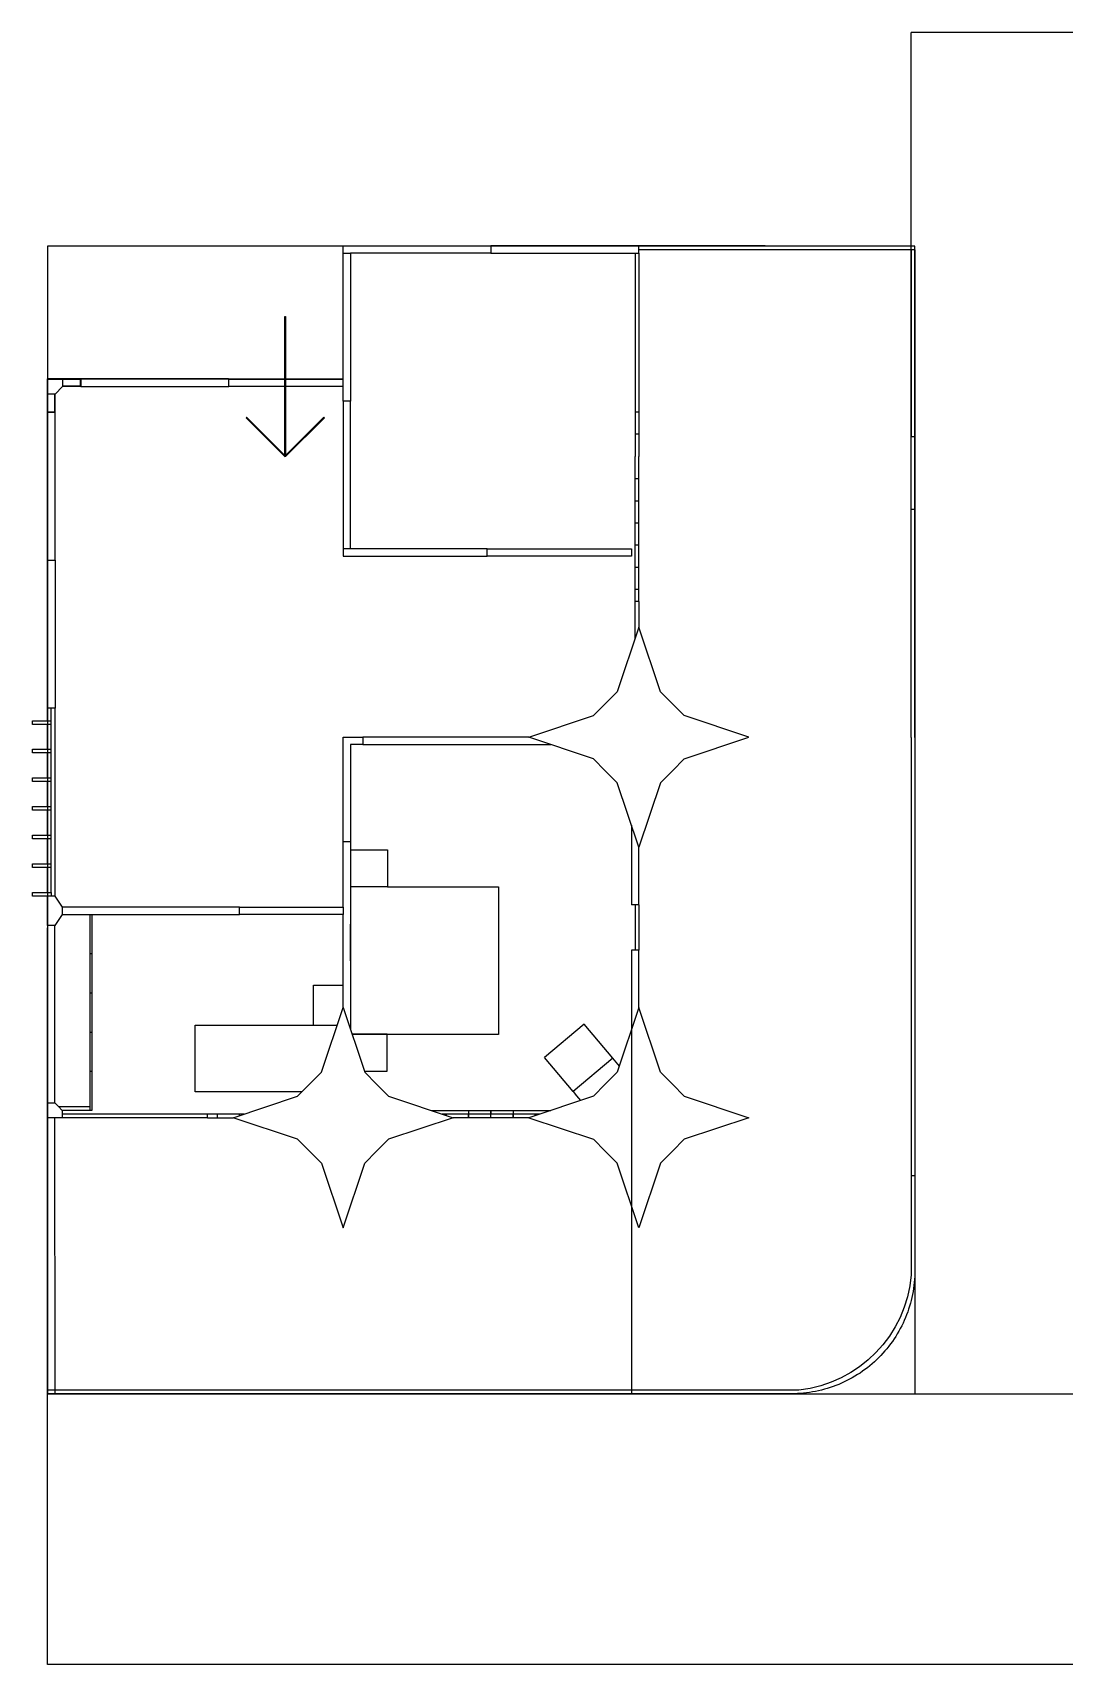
# Model space of a CAD drawing. Header units: metres. Extents: x -79796 to 428529, y -36333 to 94467.
# Drawn here: x 383454 to 397409, y -14868 to 7218 of the extents above; entities that cross this region are included whole.
import ezdxf

# ---------------------------------------------------------------- set-up
doc = ezdxf.new("R2010")
doc.units = ezdxf.units.M
for name, color, linetype, true_color in [('Make2D$Visible$ClippingPlaneIntersections$columns', 1, 'Continuous', 0xff0000), ('Make2D$Visible$ClippingPlaneIntersections$glasses', 4, 'Continuous', 0x00ffff), ('Make2D$Visible$Curves$balconies', 2, 'Continuous', 0xffff00), ('Make2D$Visible$Curves$floors', 3, 'Continuous', 0x00ff00), ('Make2D$Visible$Curves$glasses', 4, 'Continuous', 0x00ffff), ('slabs', 5, 'Continuous', 0x0000ff)]:
    doc.layers.add(name, color=color, linetype=linetype, true_color=true_color)
doc.layers.add('Make2D$Visible$ClippingPlaneIntersections$Default', color=7, linetype='Continuous')
doc.layers.add('Make2D$Visible$Curves$Default', color=7, linetype='Continuous')

# ---------------------------------------------------------------- blocks, each defined once
blk = doc.blocks.new('NEW SLAB3-flat-6')
at = {"color": 0, "linetype": 'ByBlock', "lineweight": -2}
for p, q in [((1513961, 960222), (1513961, 960272)), ((1523963, 960222), (1523963, 960272)), ((1525135, 960222), (1523963, 960222)), ((1526487, 960222), (1525135, 960222)), ((1525135, 960222), (1525135, 960222)), ((1526487, 956538), (1526542, 956538)), ((1515932, 956438), (1511006, 956438)), ((1511006, 948641), (1514742, 948638)), ((1511006, 948541), (1514742, 948538))]:
    blk.add_line(p, q, dxfattribs=at)
for centre, radius, start, end in [((1512753, 958521), 1707, 94.6087, 173.834), ((1513019, 958247), 2015, 78.4656, 78.469)]:
    blk.add_arc(centre, radius, start, end, dxfattribs=at)
at = {"layer": 'slabs'}
for points in [[(1512675, 960273), (1512634, 960272), (1512593, 960270), (1512552, 960268), (1512511, 960264), (1512471, 960260), (1512430, 960254), (1512390, 960248), (1512349, 960240), (1512309, 960232), (1512270, 960222), (1512230, 960212), (1512191, 960200), (1512152, 960188), (1512113, 960175), (1512074, 960160), (1512036, 960145), (1511998, 960129), (1511961, 960112), (1511924, 960094), (1511888, 960075), (1511852, 960055), (1511817, 960035), (1511782, 960013), (1511748, 959991), (1511714, 959968), (1511681, 959944), (1511648, 959919), (1511616, 959893), (1511585, 959867), (1511554, 959840), (1511524, 959812), (1511495, 959783), (1511466, 959754), (1511438, 959724), (1511411, 959693), (1511384, 959662), (1511359, 959630), (1511334, 959597), (1511310, 959564), (1511287, 959531), (1511265, 959496), (1511243, 959461), (1511223, 959426), (1511203, 959390), (1511184, 959354), (1511166, 959317), (1511149, 959279), (1511133, 959242), (1511118, 959204), (1511103, 959165), (1511090, 959127), (1511078, 959088), (1511066, 959048), (1511056, 959009), (1511046, 958969), (1511038, 958929), (1511030, 958889), (1511024, 958848), (1511018, 958808), (1511014, 958767), (1511010, 958726), (1511008, 958685), (1511006, 958644), (1511005, 958603)], [(1514737, 960272), (1512675, 960272)], [(1514737, 960272), (1513706, 960272)], [(1517247, 960272), (1514737, 960272)], [(1519887, 960272), (1517247, 960272)], [(1519887, 960272), (1526537, 960272)], [(1526487, 960272), (1526487, 956538)], [(1526537, 960272), (1526537, 948541)], [(1514737, 960222), (1512616, 960222)], [(1519887, 960222), (1514737, 960222)], [(1519887, 960222), (1517247, 960222)], [(1519887, 960222), (1526537, 960222)], [(1511005, 958603), (1511006, 956541)], [(1511056, 958704), (1511056, 948541)], [(1511006, 956541), (1511006, 954541)], [(1511006, 956541), (1511006, 955541)], [(1511006, 954541), (1511006, 952541)], [(1511006, 952541), (1511006, 948541)], [(1526537, 948541), (1511006, 948541)], [(1511006, 948541), (1517312, 948541)]]:
    blk.add_lwpolyline(points, dxfattribs=at)
blk = doc.blocks.new('BLOW-flat-6')
at = {"color": 0, "linetype": 'ByBlock', "lineweight": -2}
for p, q in [((1526542, 956538), (1526541, 956993)), ((1514742, 954841), (1514742, 954838))]:
    blk.add_line(p, q, dxfattribs=at)
at = {"color": 0, "linetype": 'Continuous', "lineweight": -2}
for p, q in [((1524217, 952286), (1523690, 951759)), ((1523697, 951752), (1524224, 952279)), ((1524224, 952279), (1524217, 952286)), ((1523964, 952019), (1523950, 952019)), ((1523957, 952012), (1523957, 952026)), ((1523690, 951759), (1523697, 951752)), ((1523690, 951752), (1523697, 951759)), ((1524217, 951225), (1523690, 951752)), ((1525585, 951761), (1523693, 951761)), ((1523693, 951761), (1523693, 951751)), ((1525585, 951756), (1523693, 951756)), ((1523693, 951751), (1525585, 951751)), ((1523697, 951759), (1524224, 951232)), ((1524639, 951751), (1524639, 951761)), ((1525585, 951751), (1525585, 951761)), ((1523950, 951492), (1523964, 951492)), ((1523957, 951485), (1523957, 951499)), ((1524224, 951232), (1524217, 951225))]:
    blk.add_line(p, q, dxfattribs=at)
at = {"layer": 'Make2D$Visible$ClippingPlaneIntersections$columns'}
for p, q in [((1514742, 958028), (1514451, 957153)), ((1515034, 957153), (1514742, 958028)), ((1519601, 957153), (1519892, 958028)), ((1519892, 958028), (1520184, 957153)), ((1514127, 956830), (1514289, 956992)), ((1514451, 957153), (1514289, 956992)), ((1515034, 957153), (1515195, 956992)), ((1515195, 956992), (1515357, 956830)), ((1519439, 956992), (1519277, 956830)), ((1519601, 957153), (1519439, 956992)), ((1520184, 957153), (1520345, 956992)), ((1520507, 956830), (1520345, 956992)), ((1514127, 956830), (1513253, 956538)), ((1515357, 956830), (1516232, 956538)), ((1519277, 956830), (1518403, 956538)), ((1520507, 956830), (1521382, 956538)), ((1513253, 956538), (1514127, 956247)), ((1516232, 956538), (1515357, 956247)), ((1518403, 956538), (1519277, 956247)), ((1521382, 956538), (1520507, 956247)), ((1514127, 956247), (1514289, 956085)), ((1514289, 956085), (1514451, 955923)), ((1515034, 955923), (1515195, 956085)), ((1515195, 956085), (1515357, 956247)), ((1519439, 956085), (1519277, 956247)), ((1519601, 955923), (1519439, 956085)), ((1520184, 955923), (1520345, 956085)), ((1520507, 956247), (1520345, 956085)), ((1514742, 955049), (1514451, 955923)), ((1515034, 955923), (1514742, 955049)), ((1519601, 955923), (1519892, 955049)), ((1519892, 955049), (1520184, 955923)), ((1514742, 954028), (1514451, 953153)), ((1515034, 953153), (1514742, 954028)), ((1514127, 952830), (1514289, 952992)), ((1514289, 952992), (1514451, 953153)), ((1515034, 953153), (1515195, 952992)), ((1515357, 952830), (1515195, 952992)), ((1513253, 952538), (1514127, 952830)), ((1516232, 952538), (1515357, 952830)), ((1514127, 952247), (1513253, 952538)), ((1515357, 952247), (1516232, 952538)), ((1514127, 952247), (1514289, 952085)), ((1515357, 952247), (1515195, 952085)), ((1514451, 951923), (1514289, 952085)), ((1514451, 951923), (1514742, 951049)), ((1514742, 951049), (1515034, 951923)), ((1515034, 951923), (1515195, 952085))]:
    blk.add_line(p, q, dxfattribs=at)
at = {"layer": 'Make2D$Visible$ClippingPlaneIntersections$Default'}
for p, q in [((1526442, 954538), (1526442, 956538)), ((1526442, 956538), (1526542, 956538)), ((1526542, 956538), (1526542, 954538)), ((1522342, 956438), (1522342, 954488)), ((1522442, 956438), (1522342, 956438)), ((1522442, 954488), (1522442, 956438)), ((1519792, 952807), (1519792, 955349)), ((1519892, 955049), (1519892, 952807)), ((1526542, 954538), (1526442, 954538)), ((1526442, 954538), (1526442, 952638)), ((1526542, 952538), (1526542, 954538)), ((1522342, 952538), (1522342, 954488)), ((1522342, 954488), (1522442, 954488)), ((1522442, 954488), (1522442, 952538)), ((1519792, 952807), (1519792, 952638)), ((1519892, 952807), (1519792, 952807)), ((1519892, 952538), (1519892, 952807)), ((1518474, 952638), (1515932, 952638)), ((1516232, 952538), (1517492, 952538)), ((1517492, 952538), (1517492, 951138)), ((1517592, 952538), (1517492, 952538)), ((1517592, 952538), (1518474, 952538)), ((1517592, 951138), (1517592, 952538)), ((1518474, 952638), (1518474, 952538)), ((1519792, 952638), (1518474, 952638)), ((1518474, 952538), (1519892, 952538)), ((1522442, 952538), (1522342, 952538)), ((1522442, 952638), (1524442, 952638)), ((1524442, 952538), (1522442, 952538)), ((1524442, 952638), (1524442, 952538)), ((1526442, 952638), (1524442, 952638)), ((1524442, 952538), (1526442, 952538)), ((1524637, 952534), (1524637, 950991)), ((1524737, 952534), (1524637, 952534)), ((1524737, 950991), (1524737, 952534)), ((1526442, 952538), (1526442, 952638)), ((1526442, 952538), (1526542, 952538)), ((1517492, 948738), (1517492, 951138)), ((1517492, 951138), (1517592, 951138)), ((1517592, 951138), (1517592, 948738)), ((1524637, 950991), (1524737, 950991)), ((1524637, 948991), (1524637, 950991)), ((1524737, 950991), (1524737, 948991)), ((1515372, 949138), (1514842, 949138)), ((1514842, 949138), (1514842, 949118)), ((1514842, 949118), (1514842, 948738)), ((1514842, 949118), (1515372, 949118)), ((1514892, 948688), (1514892, 949118)), ((1515372, 949118), (1515372, 949138)), ((1515902, 949138), (1515372, 949138)), ((1515372, 949118), (1515902, 949118)), ((1516432, 949138), (1515902, 949138)), ((1515902, 949118), (1515902, 949138)), ((1515902, 949118), (1516432, 949118)), ((1516432, 949118), (1516432, 949138)), ((1516962, 949138), (1516432, 949138)), ((1516432, 949118), (1516962, 949118)), ((1517492, 949138), (1516962, 949138)), ((1516962, 949138), (1516962, 949118)), ((1516962, 949118), (1517492, 949118)), ((1524737, 948991), (1524637, 948991)), ((1524637, 948991), (1524637, 948741)), ((1524737, 948741), (1524737, 948991)), ((1514842, 948738), (1514742, 948738)), ((1514742, 948738), (1514742, 948538)), ((1514842, 948738), (1514892, 948688)), ((1514942, 948638), (1514892, 948688)), ((1514942, 948638), (1517342, 948638)), ((1514942, 948538), (1514942, 948638)), ((1517492, 948738), (1517342, 948638)), ((1517342, 948638), (1517342, 948538)), ((1517592, 948738), (1517492, 948738)), ((1517742, 948638), (1517592, 948738)), ((1517742, 948588), (1517742, 948338)), ((1517792, 948588), (1517742, 948588)), ((1517792, 948338), (1517792, 948588)), ((1518130, 948588), (1518130, 948338)), ((1518180, 948338), (1518180, 948588)), ((1518517, 948588), (1518517, 948338)), ((1518567, 948338), (1518567, 948588)), ((1518904, 948588), (1518904, 948338)), ((1518954, 948338), (1518954, 948588)), ((1519292, 948588), (1519292, 948338)), ((1519342, 948338), (1519342, 948588)), ((1519679, 948588), (1519679, 948338)), ((1519729, 948338), (1519729, 948588)), ((1520066, 948588), (1520066, 948338)), ((1520116, 948338), (1520116, 948588)), ((1520287, 948641), (1520287, 948541)), ((1522287, 948641), (1520287, 948641)), ((1522287, 948641), (1524287, 948641)), ((1522287, 948541), (1522287, 948641)), ((1524287, 948641), (1524537, 948641)), ((1524287, 948641), (1524287, 948541)), ((1524637, 948741), (1524537, 948641)), ((1524537, 948641), (1524537, 948541)), ((1524737, 948741), (1524637, 948741)), ((1524737, 948541), (1524737, 948741)), ((1514742, 948538), (1514942, 948538)), ((1517342, 948538), (1514942, 948538)), ((1517342, 948538), (1517742, 948538)), ((1517742, 948338), (1517792, 948338)), ((1518130, 948338), (1518180, 948338)), ((1518517, 948338), (1518567, 948338)), ((1518904, 948338), (1518954, 948338)), ((1519292, 948338), (1519342, 948338)), ((1519679, 948338), (1519729, 948338)), ((1520066, 948338), (1520116, 948338)), ((1520287, 948541), (1522287, 948541)), ((1524287, 948541), (1522287, 948541)), ((1524537, 948541), (1524287, 948541)), ((1524537, 948541), (1524737, 948541))]:
    blk.add_line(p, q, dxfattribs=at)
at = {"layer": 'Make2D$Visible$ClippingPlaneIntersections$glasses'}
for p, q in [((1516232, 956538), (1517011, 956538)), ((1517011, 956538), (1517011, 956438)), ((1517017, 956538), (1517011, 956538)), ((1517317, 956538), (1517017, 956538)), ((1517617, 956538), (1517317, 956538)), ((1517623, 956538), (1517623, 956438)), ((1517623, 956538), (1518403, 956538)), ((1521727, 956538), (1521382, 956538)), ((1521727, 956538), (1521892, 956538)), ((1521727, 956538), (1521727, 956488)), ((1521892, 956538), (1522192, 956538)), ((1522192, 956538), (1522492, 956538)), ((1522492, 956538), (1522792, 956538)), ((1522792, 956538), (1523105, 956538)), ((1523105, 956538), (1523392, 956538)), ((1523392, 956538), (1523692, 956538)), ((1523992, 956538), (1523692, 956538)), ((1524292, 956538), (1523992, 956538)), ((1524592, 956538), (1524292, 956538)), ((1524892, 956538), (1524592, 956538)), ((1525192, 956538), (1524892, 956538)), ((1525492, 956538), (1525192, 956538)), ((1525792, 956538), (1525492, 956538)), ((1526092, 956538), (1525792, 956538)), ((1526442, 956538), (1526092, 956538)), ((1517011, 956438), (1515932, 956438)), ((1517017, 956488), (1517011, 956488)), ((1517317, 956488), (1517017, 956488)), ((1517617, 956488), (1517317, 956488)), ((1518703, 956438), (1517623, 956438)), ((1521232, 956488), (1521727, 956488)), ((1521727, 956488), (1521892, 956488)), ((1521892, 956488), (1522192, 956488)), ((1522192, 956488), (1522492, 956488)), ((1522492, 956488), (1522792, 956488)), ((1522792, 956488), (1523105, 956488)), ((1523105, 956488), (1523392, 956488)), ((1523392, 956488), (1523692, 956488)), ((1523992, 956488), (1523692, 956488)), ((1524292, 956488), (1523992, 956488)), ((1524592, 956488), (1524292, 956488)), ((1524892, 956488), (1524592, 956488)), ((1525192, 956488), (1524892, 956488)), ((1525492, 956488), (1525192, 956488)), ((1525792, 956488), (1525492, 956488)), ((1526092, 956488), (1525792, 956488)), ((1526442, 956488), (1526092, 956488)), ((1514842, 954538), (1514842, 955349)), ((1514742, 955049), (1514742, 954538)), ((1514742, 954538), (1514792, 954538)), ((1514742, 954538), (1514842, 954538)), ((1514742, 954538), (1514742, 954028)), ((1514842, 954538), (1514792, 954538)), ((1514792, 954538), (1514792, 954538)), ((1514842, 953728), (1514842, 954538)), ((1514742, 950703), (1514742, 951049)), ((1514792, 951199), (1514792, 950703)), ((1514742, 950703), (1514742, 950538)), ((1514742, 950703), (1514792, 950703)), ((1514792, 950703), (1514792, 950538)), ((1514742, 950538), (1514742, 950238)), ((1514792, 950538), (1514792, 950238)), ((1514742, 950238), (1514742, 949938)), ((1514792, 950238), (1514792, 949938)), ((1514742, 949938), (1514742, 949638)), ((1514792, 949938), (1514792, 949638)), ((1514742, 949638), (1514742, 949326)), ((1514792, 949638), (1514792, 949326)), ((1514742, 949326), (1514742, 949038)), ((1514792, 949326), (1514792, 949038)), ((1514742, 949038), (1514742, 948738)), ((1514792, 949038), (1514792, 948738)), ((1517742, 948638), (1517742, 948588)), ((1520292, 948638), (1517742, 948638)), ((1517792, 948588), (1520292, 948588)), ((1520292, 948588), (1520292, 948638))]:
    blk.add_line(p, q, dxfattribs=at)
at = {"layer": 'Make2D$Visible$Curves$balconies'}
for p, q in [((1526542, 958248), (1526542, 956538)), ((1517623, 956538), (1517617, 956538))]:
    blk.add_line(p, q, dxfattribs=at)
at = {"layer": 'Make2D$Visible$Curves$Default'}
for p, q in [((1515548, 956185), (1515098, 955648)), ((1515441, 956275), (1515548, 956185)), ((1515548, 956185), (1516007, 955799)), ((1515039, 955697), (1514976, 955750)), ((1515098, 955648), (1515039, 955697)), ((1515098, 955648), (1515557, 955263)), ((1516007, 955799), (1515557, 955263)), ((1517867, 954641), (1515867, 954638)), ((1515867, 954638), (1515867, 952660)), ((1517867, 953138), (1517867, 954641)), ((1515372, 953134), (1515872, 953135)), ((1515373, 952825), (1515372, 953134)), ((1515872, 953135), (1515874, 952658)), ((1517867, 953138), (1517867, 952638)), ((1518367, 953138), (1517867, 953138)), ((1518367, 952638), (1518367, 953138)), ((1516534, 952138), (1516534, 952538)), ((1516867, 952638), (1517867, 952641)), ((1524742, 952532), (1524737, 952534)), ((1524742, 952263), (1524742, 952532)), ((1515994, 950538), (1515994, 952459)), ((1515994, 952138), (1516534, 952138)), ((1524742, 952263), (1524738, 952265)), ((1524738, 952265), (1524738, 951766)), ((1515094, 951983), (1515094, 950538)), ((1524738, 951766), (1524739, 951265)), ((1524739, 951265), (1524742, 951263)), ((1524742, 950988), (1524742, 951263)), ((1524742, 950988), (1524737, 950991)), ((1524742, 950988), (1524742, 948988)), ((1515094, 950538), (1515994, 950538)), ((1524637, 948991), (1524642, 948988)), ((1524642, 948988), (1524737, 948988)), ((1524642, 948988), (1524642, 948741)), ((1524742, 948988), (1524737, 948991)), ((1524742, 948988), (1524742, 948738)), ((1524287, 948641), (1524292, 948638)), ((1524292, 948638), (1524537, 948638)), ((1524292, 948638), (1524292, 948541)), ((1524737, 948741), (1524742, 948738)), ((1524742, 948738), (1524742, 948538)), ((1520292, 948539), (1520287, 948541)), ((1520292, 948539), (1522292, 948538)), ((1522292, 948538), (1522287, 948541)), ((1524292, 948538), (1522292, 948538)), ((1524292, 948538), (1524287, 948541)), ((1524292, 948538), (1524542, 948538)), ((1524537, 948541), (1524542, 948538)), ((1524742, 948538), (1524542, 948538)), ((1524737, 948541), (1524742, 948538))]:
    blk.add_line(p, q, dxfattribs=at)
at = {"layer": 'Make2D$Visible$Curves$floors'}
for p, q in [((1514742, 954538), (1514742, 954538)), ((1524742, 948538), (1524742, 952538)), ((1517792, 948538), (1518130, 948538)), ((1518180, 948538), (1518517, 948538)), ((1518567, 948538), (1518904, 948538)), ((1518954, 948538), (1519292, 948538)), ((1519342, 948538), (1519679, 948538)), ((1519729, 948538), (1520066, 948538)), ((1520116, 948538), (1524742, 948538))]:
    blk.add_line(p, q, dxfattribs=at)
at = {"layer": 'Make2D$Visible$Curves$glasses'}
for p, q in [((1521892, 956538), (1521892, 956488)), ((1522192, 956488), (1522192, 956538)), ((1522492, 956538), (1522492, 956488)), ((1522792, 956488), (1522792, 956538)), ((1523092, 956488), (1523092, 956538)), ((1523392, 956488), (1523392, 956538)), ((1523992, 956538), (1523992, 956488)), ((1524292, 956538), (1524292, 956488)), ((1514792, 955199), (1514792, 955138)), ((1514772, 955138), (1514792, 955138)), ((1514792, 955138), (1514792, 954841)), ((1514742, 954841), (1514792, 954841)), ((1514742, 954840), (1514792, 954840)), ((1514742, 954838), (1514792, 954838)), ((1514792, 954841), (1514792, 954840)), ((1514792, 954841), (1514842, 954841)), ((1514792, 954840), (1514792, 954838)), ((1514792, 954838), (1514792, 954669)), ((1514792, 954669), (1514792, 954538)), ((1514792, 954538), (1514792, 954407)), ((1514792, 954407), (1514792, 954238)), ((1514742, 954238), (1514792, 954238)), ((1514742, 954236), (1514792, 954236)), ((1514842, 954236), (1514792, 954236)), ((1514792, 954236), (1514792, 953938)), ((1514772, 953938), (1514792, 953938)), ((1514792, 953938), (1514792, 953878)), ((1514772, 951138), (1514792, 951138)), ((1514742, 950841), (1514792, 950841)), ((1514742, 950838), (1514792, 950838))]:
    blk.add_line(p, q, dxfattribs=at)

msp = doc.modelspace()

# ---------------------------------------------------------------- linework, layer by layer
for p, q in [((395337, 4276), (395337, 7218)), ((398481, 7218), (395337, 7218)), ((395388, 4276), (395390, 4276)), ((395390, -11205), (395390, 4276)), ((395337, 769), (395390, 769)), ((395388, 770), (395390, 770)), ((383756, -11205), (383756, -11205)), ((410458, -14868), (383756, -14868))]:
    msp.add_line(p, q)
msp.add_lwpolyline([(383656, -11205), (406390, -11205), (406390, -14868), (383656, -14868)], close=True)
at = {"layer": 'Make2D$Visible$Curves$balconies'}
msp.add_line((383654, -7469), (383654, -9901), dxfattribs=at)

# ---------------------------------------------------------------- block references
at = {"xscale": -1, "rotation": 270}
for name in ['BLOW-flat-6', 'NEW SLAB3-flat-6']:
    msp.add_blockref(name, (-564885, -1522211), dxfattribs=at)

doc.saveas('drawing.dxf')
